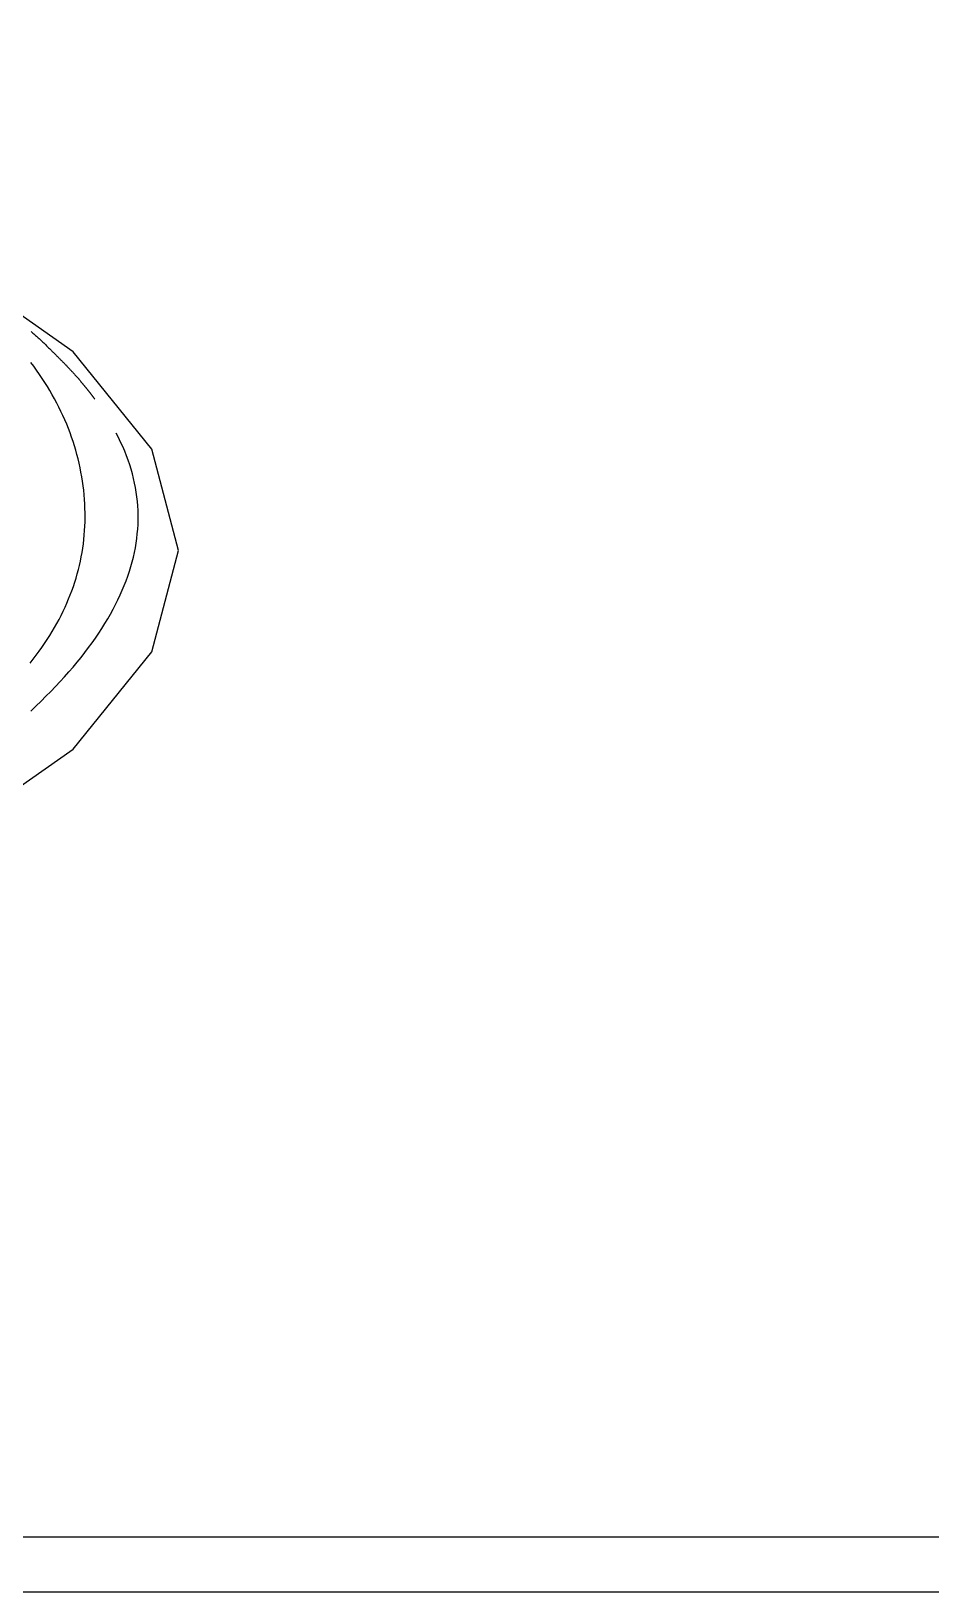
# Model space of a CAD drawing. Extents: x -120222 to -41942, y -19134 to 30932.
# Drawn here: x -81602.87 to -81597.67, y 10149.21 to 10158.21 of the extents above; entities that cross this region are included whole.
import ezdxf

# ---------------------------------------------------------------- set-up
doc = ezdxf.new("R2010")
doc.units = 0
doc.header["$LTSCALE"] = 150
doc.header["$MEASUREMENT"] = 0
doc.layers.get('0').update_dxf_attribs({"linetype": 'CONTINUOUS'})
doc.layers.add('____-568', color=7, linetype='CONTINUOUS')

# ---------------------------------------------------------------- blocks, each defined once
blk = doc.blocks.new('____-172')
at = {"color": 1, "linetype": 'Continuous'}
for p, q in [((-87937.1199, 5600.825), (-88111.1199, 5600.825)), ((-88112.1199, 5600.5088), (-87936.1199, 5600.5088))]:
    blk.add_line(p, q, dxfattribs=at)
blk.add_lwpolyline([(-88048.1814, 5603.7503), (-88046.6806, 5603.5798), (-88045.1199, 5603.5222), (-88043.5592, 5603.5798), (-88042.0584, 5603.7503), (-88040.6753, 5604.0272), (-88039.4631, 5604.3999), (-88038.4682, 5604.8541), (-88037.7289, 5605.3722), (-88037.2736, 5605.9344), (-88037.1199, 5606.519), (-88037.2736, 5607.1037), (-88037.7289, 5607.6659), (-88038.4682, 5608.184), (-88039.4631, 5608.6381), (-88040.6753, 5609.0108), (-88042.0584, 5609.2878), (-88043.5592, 5609.4583), (-88045.1199, 5609.5159), (-88046.6806, 5609.4583), (-88048.1814, 5609.2878)], dxfattribs=at)
at = {"color": 1, "linetype": 'Continuous', "flags": 128}
for points in [[(-88037.9716, 5607.7821), (-88037.9662, 5607.7775), (-88037.9609, 5607.773), (-88037.9556, 5607.7685), (-88037.9504, 5607.7641), (-88037.9453, 5607.7596), (-88037.9403, 5607.7553), (-88037.9353, 5607.7509), (-88037.9305, 5607.7466), (-88037.9257, 5607.7422), (-88037.921, 5607.738), (-88037.9163, 5607.7337), (-88037.9118, 5607.7295), (-88037.9073, 5607.7253), (-88037.9029, 5607.7212), (-88037.8986, 5607.7171), (-88037.8943, 5607.713), (-88037.8902, 5607.7089), (-88037.8861, 5607.7049), (-88037.882, 5607.7009), (-88037.8779, 5607.6969), (-88037.874, 5607.693), (-88037.87, 5607.6891), (-88037.8661, 5607.6852), (-88037.8622, 5607.6814), (-88037.8583, 5607.6776), (-88037.8545, 5607.6738), (-88037.8508, 5607.6701), (-88037.847, 5607.6663), (-88037.8433, 5607.6627), (-88037.8397, 5607.659), (-88037.8361, 5607.6554), (-88037.8325, 5607.6519), (-88037.8289, 5607.6483), (-88037.8254, 5607.6448), (-88037.822, 5607.6413), (-88037.8185, 5607.6379), (-88037.8151, 5607.6345), (-88037.8118, 5607.6311), (-88037.8085, 5607.6277), (-88037.8052, 5607.6244), (-88037.802, 5607.6211), (-88037.7988, 5607.6179), (-88037.7956, 5607.6147), (-88037.7925, 5607.6115), (-88037.7894, 5607.6083), (-88037.7863, 5607.6052), (-88037.7833, 5607.6021), (-88037.7803, 5607.5991), (-88037.7774, 5607.5961), (-88037.7745, 5607.5931), (-88037.7716, 5607.5901), (-88037.7688, 5607.5872), (-88037.766, 5607.5843), (-88037.7633, 5607.5815), (-88037.7606, 5607.5786), (-88037.7579, 5607.5758), (-88037.7553, 5607.5731), (-88037.7527, 5607.5704), (-88037.7501, 5607.5677), (-88037.7476, 5607.565), (-88037.7451, 5607.5624), (-88037.7427, 5607.5598), (-88037.7403, 5607.5572), (-88037.7379, 5607.5547), (-88037.7356, 5607.5522), (-88037.7333, 5607.5497), (-88037.731, 5607.5473), (-88037.7288, 5607.5449), (-88037.7266, 5607.5425), (-88037.7245, 5607.5402), (-88037.7224, 5607.5379), (-88037.7203, 5607.5356), (-88037.7183, 5607.5334), (-88037.7163, 5607.5312), (-88037.7143, 5607.529), (-88037.7124, 5607.5268), (-88037.7105, 5607.5247), (-88037.7087, 5607.5227), (-88037.7069, 5607.5206), (-88037.7051, 5607.5186), (-88037.7034, 5607.5166), (-88037.7017, 5607.5147), (-88037.7, 5607.5127), (-88037.6983, 5607.5108), (-88037.6966, 5607.5088), (-88037.6949, 5607.5068), (-88037.6933, 5607.5049), (-88037.6916, 5607.5029), (-88037.6899, 5607.501), (-88037.6882, 5607.499), (-88037.6866, 5607.497), (-88037.6849, 5607.4951), (-88037.6833, 5607.4931), (-88037.6816, 5607.4912), (-88037.68, 5607.4892), (-88037.6783, 5607.4873), (-88037.6767, 5607.4853), (-88037.6751, 5607.4833), (-88037.6734, 5607.4814), (-88037.6718, 5607.4794), (-88037.6702, 5607.4775), (-88037.6686, 5607.4755), (-88037.667, 5607.4736), (-88037.6654, 5607.4716), (-88037.6638, 5607.4697), (-88037.6622, 5607.4677), (-88037.6606, 5607.4658), (-88037.659, 5607.4638), (-88037.6574, 5607.4618), (-88037.6558, 5607.4599), (-88037.6543, 5607.4579), (-88037.6527, 5607.456), (-88037.6511, 5607.454), (-88037.6496, 5607.4521), (-88037.648, 5607.4501), (-88037.6465, 5607.4482), (-88037.6449, 5607.4462), (-88037.6434, 5607.4443), (-88037.6419, 5607.4423), (-88037.6403, 5607.4404), (-88037.6388, 5607.4384), (-88037.6373, 5607.4365), (-88037.6358, 5607.4345), (-88037.6343, 5607.4326), (-88037.6328, 5607.4306), (-88037.6313, 5607.4287), (-88037.6298, 5607.4267), (-88037.6283, 5607.4248), (-88037.6268, 5607.4228), (-88037.6253, 5607.4209), (-88037.6238, 5607.419), (-88037.6223, 5607.417), (-88037.6209, 5607.4151), (-88037.6194, 5607.4131), (-88037.6179, 5607.4112), (-88037.6165, 5607.4092), (-88037.615, 5607.4073), (-88037.6136, 5607.4053), (-88037.6121, 5607.4034), (-88037.6107, 5607.4014), (-88037.6093, 5607.3995), (-88037.6078, 5607.3976), (-88037.6064, 5607.3956), (-88037.605, 5607.3937), (-88037.6036, 5607.3917), (-88037.6036, 5607.3917)], [(-88037.9773, 5605.8694), (-88037.9595, 5605.8918), (-88037.9423, 5605.9142), (-88037.9256, 5605.9368), (-88037.9093, 5605.9595), (-88037.8936, 5605.9822), (-88037.8784, 5606.0051), (-88037.8637, 5606.028), (-88037.8496, 5606.0511), (-88037.8359, 5606.0742), (-88037.8227, 5606.0975), (-88037.8101, 5606.1208), (-88037.798, 5606.1442), (-88037.7863, 5606.1678), (-88037.7752, 5606.1914), (-88037.7646, 5606.2151), (-88037.7545, 5606.239), (-88037.7449, 5606.2629), (-88037.7358, 5606.2869), (-88037.7273, 5606.311), (-88037.7192, 5606.3352), (-88037.7117, 5606.3596), (-88037.7046, 5606.384), (-88037.6981, 5606.4085), (-88037.6921, 5606.4331), (-88037.6866, 5606.4578), (-88037.6816, 5606.4826), (-88037.6771, 5606.5075), (-88037.6731, 5606.5325), (-88037.6696, 5606.5576), (-88037.6667, 5606.5827), (-88037.6642, 5606.608), (-88037.6623, 5606.6334), (-88037.6609, 5606.6589), (-88037.6599, 5606.6845), (-88037.6595, 5606.7101), (-88037.6596, 5606.7359), (-88037.6602, 5606.7618), (-88037.6613, 5606.7877), (-88037.663, 5606.8138), (-88037.6651, 5606.8399), (-88037.6678, 5606.8662), (-88037.6709, 5606.8924), (-88037.6745, 5606.9186), (-88037.6787, 5606.9446), (-88037.6833, 5606.9705), (-88037.6883, 5606.9963), (-88037.6939, 5607.022), (-88037.7, 5607.0476), (-88037.7065, 5607.073), (-88037.7136, 5607.0984), (-88037.7211, 5607.1236), (-88037.7291, 5607.1487), (-88037.7376, 5607.1737), (-88037.7466, 5607.1986), (-88037.7561, 5607.2234), (-88037.766, 5607.2481), (-88037.7765, 5607.2726), (-88037.7874, 5607.2971), (-88037.7988, 5607.3214), (-88037.8107, 5607.3456), (-88037.8231, 5607.3697), (-88037.836, 5607.3937), (-88037.8494, 5607.4176), (-88037.8632, 5607.4414), (-88037.8776, 5607.4651), (-88037.8924, 5607.4886), (-88037.9077, 5607.512), (-88037.9235, 5607.5354), (-88037.9398, 5607.5586), (-88037.9566, 5607.5817), (-88037.9738, 5607.6046)], [(-88037.9737, 5605.592), (-88037.9435, 5605.6204), (-88037.9141, 5605.6488), (-88037.8854, 5605.6771), (-88037.8574, 5605.7054), (-88037.8303, 5605.7336), (-88037.8038, 5605.7618), (-88037.7782, 5605.7899), (-88037.7532, 5605.818), (-88037.7291, 5605.8461), (-88037.7057, 5605.8741), (-88037.683, 5605.9021), (-88037.6611, 5605.9301), (-88037.6399, 5605.958), (-88037.6195, 5605.9858), (-88037.5999, 5606.0137), (-88037.581, 5606.0414), (-88037.5628, 5606.0692), (-88037.5454, 5606.0969), (-88037.5288, 5606.1245), (-88037.5129, 5606.1521), (-88037.4978, 5606.1797), (-88037.4834, 5606.2072), (-88037.4698, 5606.2347), (-88037.4569, 5606.2621), (-88037.4448, 5606.2895), (-88037.4334, 5606.3169), (-88037.4228, 5606.3442), (-88037.4129, 5606.3715), (-88037.4038, 5606.3987), (-88037.3955, 5606.4259), (-88037.3878, 5606.4531), (-88037.381, 5606.4802), (-88037.3749, 5606.5072), (-88037.3695, 5606.5343), (-88037.3649, 5606.5612), (-88037.3611, 5606.5882), (-88037.358, 5606.6151), (-88037.3557, 5606.6419), (-88037.3541, 5606.6688), (-88037.3533, 5606.6955), (-88037.3532, 5606.7223), (-88037.3539, 5606.749), (-88037.3553, 5606.7756), (-88037.3575, 5606.8022), (-88037.3604, 5606.8288), (-88037.3641, 5606.8553), (-88037.3685, 5606.8818), (-88037.3737, 5606.9082), (-88037.3797, 5606.9346), (-88037.3864, 5606.961), (-88037.3938, 5606.9873), (-88037.402, 5607.0136), (-88037.411, 5607.0398), (-88037.4207, 5607.066), (-88037.4311, 5607.0921), (-88037.4423, 5607.1182), (-88037.4543, 5607.1443), (-88037.467, 5607.1703), (-88037.4805, 5607.1963), (-88037.4805, 5607.1963)]]:
    blk.add_lwpolyline(points, dxfattribs=at)
blk = doc.blocks.new('____-186')
at = {"color": 1}
blk.add_blockref('____-172', (0, 0), dxfattribs=at)

msp = doc.modelspace()

# ---------------------------------------------------------------- block references
at = {"layer": '____-568', "color": 0}
msp.add_blockref('____-186', (6435.10495, 4548.69799), dxfattribs=at)

doc.saveas('drawing.dxf')
